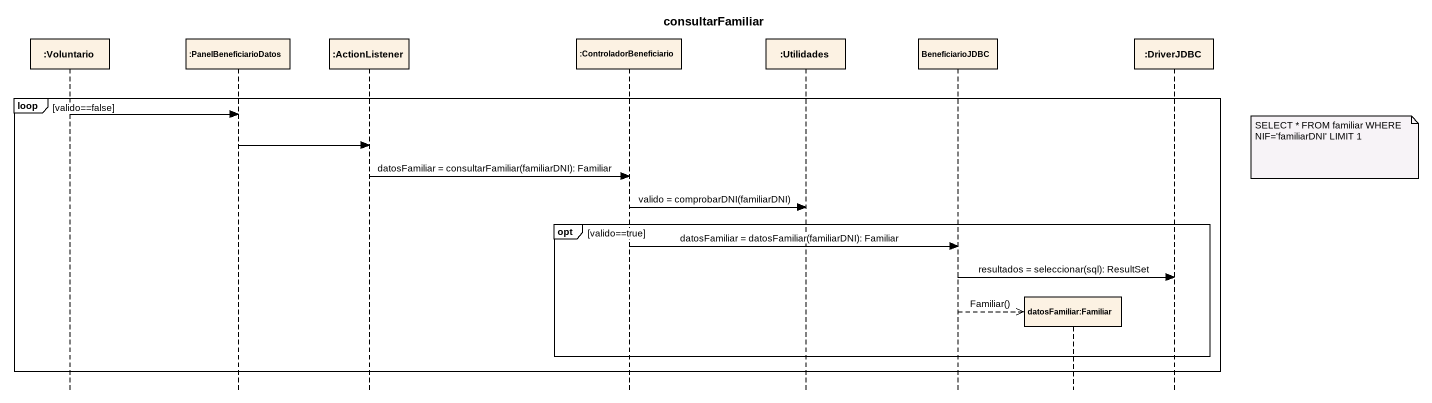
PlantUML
@startuml
title consultarFamiliar
hide footbox
participant ":Voluntario" as Voluntario
participant ":PanelBeneficiarioDatos" as PanelBeneficiarioDatos
participant ":ActionListener" as ActionListener
participant ":ControladorBeneficiario" as ControladorBeneficiario
participant ":Utilidades" as Utilidades
participant BeneficiarioJDBC
participant "datosFamiliar:Familiar" as datosFamiliar_Familiar
participant ":DriverJDBC" as DriverJDBC

loop valido==false
  Voluntario -> PanelBeneficiarioDatos
  PanelBeneficiarioDatos -> ActionListener
  note right of DriverJDBC : SELECT * FROM familiar WHERE NIF='familiarDNI' LIMIT 1
  ActionListener -> ControladorBeneficiario : datosFamiliar = consultarFamiliar(familiarDNI): Familiar
  ControladorBeneficiario -> Utilidades : valido = comprobarDNI(familiarDNI)
  opt valido==true
    ControladorBeneficiario -> BeneficiarioJDBC : datosFamiliar = datosFamiliar(familiarDNI): Familiar
    BeneficiarioJDBC -> DriverJDBC : resultados = seleccionar(sql): ResultSet
    BeneficiarioJDBC -->> datosFamiliar_Familiar ** : Familiar()
  end
end
@enduml
